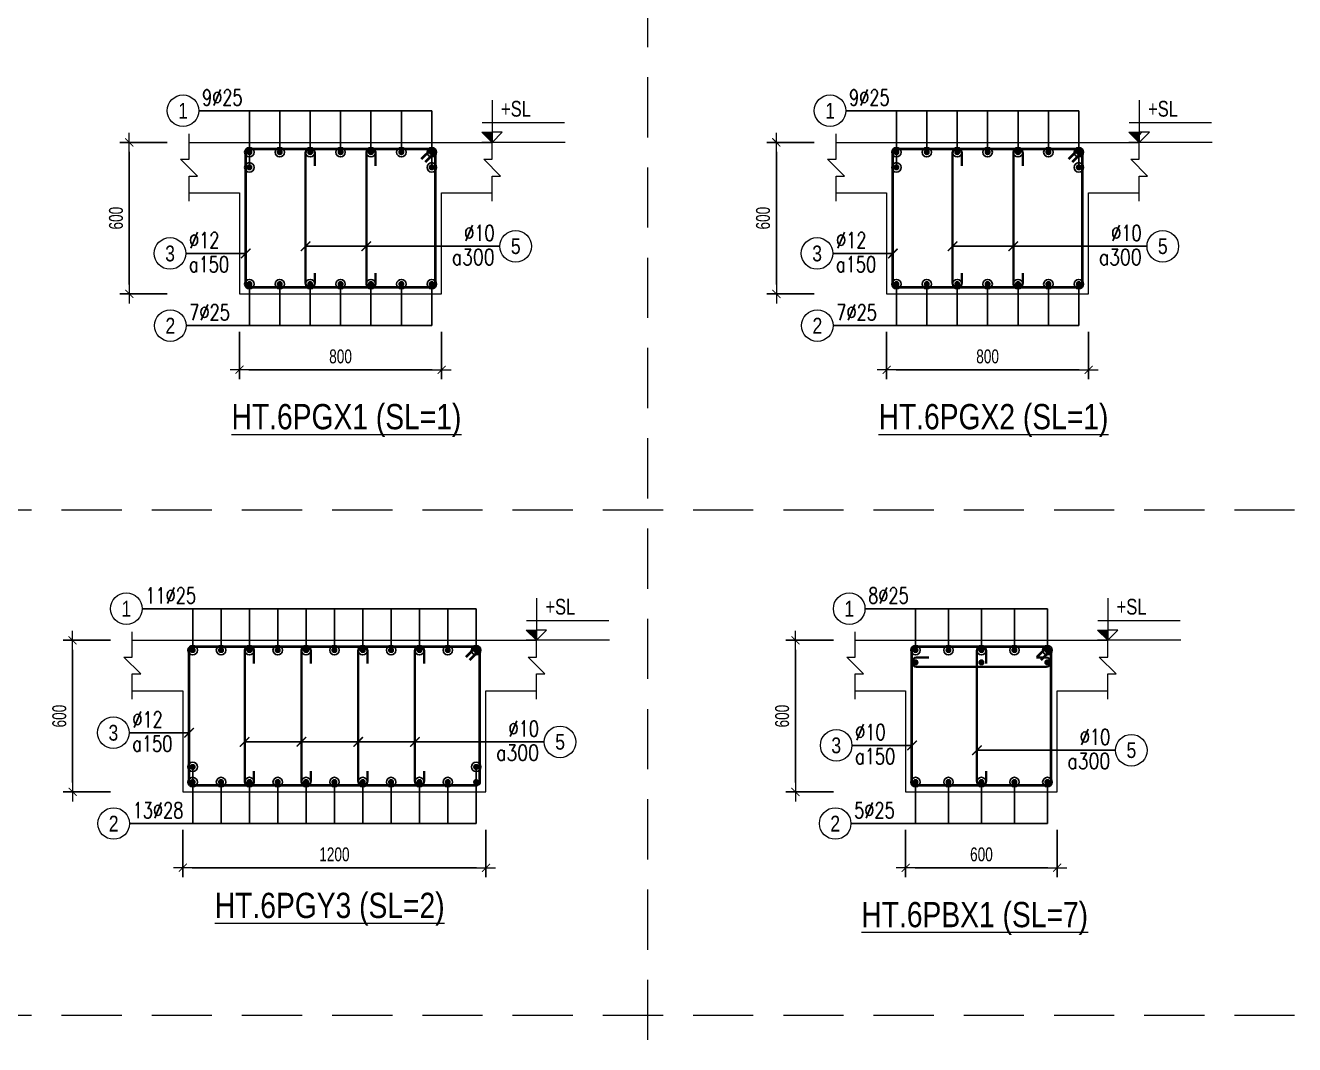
# Model space of a CAD drawing. Header units: millimetres. Extents: x 225489 to 327520, y -235866 to -221866.
# Drawn here: x 322495 to 327520, y -229980 to -225947 of the extents above; entities that cross this region are included whole.
import ezdxf
from ezdxf.enums import TextEntityAlignment as Align

# ---------------------------------------------------------------- set-up
doc = ezdxf.new("R2010")
doc.units = ezdxf.units.MM
doc.header["$PDMODE"] = 3
doc.linetypes.add('HIDDEN2', pattern=[4.762499999999999, 3.175, -1.5875])
doc.layers.get('0').update_dxf_attribs({"lineweight": 20})
doc.layers.get('Defpoints').update_dxf_attribs({"color": 151, "lineweight": 9})
for name, color, linetype, lineweight in [('NDC_S_ANNO', 7, 'Continuous', 20), ('NDC_S_CONTINUOUS', 3, 'Continuous', 20), ('NDC_S_DIM', 1, 'Continuous', 15), ('NDC_S_HIDDEN', 8, 'HIDDEN2', 13), ('NDC_S_REBAR', 4, 'Continuous', 35), ('NDC_S_STIRRUP', 4, 'Continuous', 40), ('NDC_S_TEXT SYMBOL', 7, 'Continuous', 20), ('NDC_S_THIN LINE', 8, 'Continuous', 9), ('NDC_S_VN TEXT', 7, 'Continuous', 20)]:
    doc.layers.add(name, color=color, linetype=linetype, lineweight=lineweight)
doc.styles.add('ARIAL', font='arial.ttf', dxfattribs={"width": 0.8})
doc.styles.add('NDC_ANNO', font='', dxfattribs={"width": 0.8})
doc.styles.add('NDC_DIM', font='', dxfattribs={"width": 0.75})
doc.styles.add('NDC_EN TXT', font='romans.shx', dxfattribs={"width": 0.8})
doc.styles.get('NDC_ANNO').set_extended_font_data('Dotum')
doc.styles.get('NDC_DIM').set_extended_font_data('Dotum')
doc.dimstyles.new('NDC_dim_25', dxfattribs={"dimscale": 25, "dimtxt": 2.2, "dimasz": 1.5, "dimexe": 1.5, "dimexo": 2.5, "dimgap": 1, "dimtad": 1, "dimdec": 0, "dimzin": 0, "dimdsep": 46, "dimtxsty": 'NDC_DIM', "dimblk": 'DIMMARK', "dimcen": 0.09, "dimdle": 1.2, "dimclrd": 1, "dimclre": 1, "dimclrt": 3, "dimadec": 0, "dimazin": 0, "dimtfac": 1, "dimtdec": 0, "dimtix": 1, "dimtofl": 0, "dimtmove": 0, "dimatfit": 3, "dimfxl": 6, "dimfxlon": 1, "dimtolj": 1, "dimtzin": 0, "dimarcsym": 0})

# ---------------------------------------------------------------- blocks, each defined once
blk = doc.blocks.new('kata_block_CT')
at = {"layer": 'NDC_S_ANNO'}
blk.add_hatch(color=3, dxfattribs=at).paths.add_polyline_path([(0, 1.596954857557648), (-1.612010908633238, 1.596954857557648), (0, 0)])
at = {"layer": 'NDC_S_ANNO', "ltscale": 50}
h = blk.add_hatch(dxfattribs=at)
h.set_pattern_fill('ANSI31', color=256, scale=1.406250541793835, style=0)
h.set_pattern_definition([(45.00000000000001, (0, 5.456968210637569e-12), (-3.157122508925224, 3.157122508925225), [])])
h.paths.add_polyline_path([(0, 1.596954857557648), (0, 0), (1.612010908924276, 1.596954857557648)])
for p, q in [((-1.592704896858777, 3.140833880479477), (11.46947077315417, 3.140833880479477)), ((11.56125648126181, 5.456968210637569e-12), (-1.63869572513795, 5.456968210637569e-12))]:
    blk.add_line(p, q, dxfattribs=at)
for points in [[(0, 6.69495074864426), (0, 0)], [(0, 0), (-1.612010908924276, 1.596954857557648), (0, 1.596954857557648)], [(0, 0), (1.612010908924276, 1.596954857557648), (0, 1.596954857557648)]]:
    blk.add_lwpolyline(points, dxfattribs=at)
at = {"layer": 'NDC_S_ANNO', "color": 8, "ltscale": 50}
blk.add_lwpolyline([(0, 0), (-1.612010908633238, 1.596954857557648), (0, 1.596954857557648)], dxfattribs=at)
at = {"layer": 'NDC_S_TEXT SYMBOL', "color": 3, "style": 'NDC_ANNO', "width": 0.8}
blk.add_attdef('CT', (1.409564409346785, 4.068271311703938), '', height=2.5, dxfattribs=at)
blk = doc.blocks.new('DIMMARK')
at = {"layer": 'NDC_S_DIM', "color": 1}
blk.add_line((-1.5, 0), (1, 0), dxfattribs=at)
at = {"layer": 'NDC_S_DIM', "color": 2, "const_width": 0.1}
blk.add_lwpolyline([(-0.4242640687119285, -0.4242640687119285), (0.4242640687119285, 0.4242640687119285)], dxfattribs=at)
blk = doc.blocks.new('*D382')
at = {"layer": 'Defpoints', "color": 0, "transparency": 16777216}
for p in [(323343.0589794972, -227009.8635939173), (324143.0589794972, -227009.8635939173), (324143.0589794972, -227309.8635939173)]:
    blk.add_point(p, dxfattribs=at)
at = {"layer": 'NDC_S_DIM', "color": 1, "lineweight": -2, "transparency": 16777216}
for p, q in [((323343.0589794972, -227159.8635939173), (323343.0589794972, -227347.3635939173)), ((324143.0589794972, -227159.8635939173), (324143.0589794972, -227347.3635939173)), ((323380.5589794972, -227309.8635939173), (324105.5589794972, -227309.8635939173))]:
    blk.add_line(p, q, dxfattribs=at)
at = {"layer": 'NDC_S_DIM', "color": 1, "lineweight": -2, "transparency": 16777216, "xscale": 37.5, "yscale": 37.5, "zscale": 37.5, "rotation": 180}
blk.add_blockref('DIMMARK', (323343.0589794972, -227309.8635939173), dxfattribs=at)
at = {"layer": 'NDC_S_DIM', "color": 1, "lineweight": -2, "transparency": 16777216, "xscale": 37.5, "yscale": 37.5, "zscale": 37.5}
blk.add_blockref('DIMMARK', (324143.0589794972, -227309.8635939173), dxfattribs=at)
at = {"layer": 'NDC_S_DIM', "color": 3, "transparency": 16777216, "insert": (323743.0589794972, -227257.3262804845), "char_height": 55.00000000000001, "attachment_point": 5, "style": 'NDC_DIM'}
blk.add_mtext('\\A1;800', dxfattribs=at)
blk = doc.blocks.new('*D383')
at = {"layer": 'Defpoints', "color": 0, "transparency": 16777216}
for p in [(323412.7321040417, -226409.8635939175), (322906.7321040418, -227009.8635939175), (323412.7321040417, -227009.8635939175)]:
    blk.add_point(p, dxfattribs=at)
at = {"layer": 'NDC_S_DIM', "color": 1, "lineweight": -2, "transparency": 16777216}
for p, q in [((323056.7321040418, -226409.8635939175), (322869.2321040418, -226409.8635939175)), ((322906.7321040418, -226447.3635939175), (322906.7321040418, -226972.3635939175)), ((323056.7321040418, -227009.8635939175), (322869.2321040418, -227009.8635939175))]:
    blk.add_line(p, q, dxfattribs=at)
at = {"layer": 'NDC_S_DIM', "color": 1, "lineweight": -2, "transparency": 16777216, "xscale": 37.5, "yscale": 37.5, "zscale": 37.5}
for p, rotation in [((322906.7321040418, -226409.8635939175), 90), ((322906.7321040418, -227009.8635939175), 270)]:
    blk.add_blockref('DIMMARK', p, dxfattribs=dict(at, rotation=rotation))
at = {"layer": 'NDC_S_DIM', "color": 3, "transparency": 16777216, "insert": (322854.1947906088, -226709.8635939175), "char_height": 55.00000000000001, "attachment_point": 5, "rotation": 90, "style": 'NDC_DIM'}
blk.add_mtext('\\A1;600', dxfattribs=at)
blk = doc.blocks.new('kata_block_THEP')
at = {"layer": 'NDC_S_REBAR', "color": 0}
for p, q in [((-0.5, 0), (0.5, 0)), ((-0.3535533905960619, 0.353553390592424), (0.3535533905960619, -0.353553390592424)), ((0.3535533905960619, 0.353553390592424), (-0.3535533905960619, -0.353553390592424)), ((0, 0.5), (0, -0.5))]:
    blk.add_line(p, q, dxfattribs=at)
at = {"layer": 'NDC_S_REBAR', "color": 0, "const_width": 0.08333333333333334}
blk.add_lwpolyline([(-0.5, -1.818989403545856e-12, 1), (0.5000000000145519, -1.818989403545856e-12, 1), (-0.5, -1.818989403545856e-12, 1)], format="xyb", dxfattribs=at)
blk = doc.blocks.new('*U11')
blk.add_circle((-2.5, 0), 2.5)
at = {"layer": 'NDC_S_VN TEXT', "color": 3, "style": 'NDC_EN TXT', "width": 0.75}
blk.add_attdef('DK1', (0.5, 0.8455043070534884), '', height=2.5, dxfattribs=at)
at = {"layer": 'NDC_S_VN TEXT', "color": 7, "style": 'ARIAL', "width": 0.8}
blk.add_attdef('SH2', text='', height=2.5, dxfattribs=at).set_placement((-2.5, 0), align=Align.MIDDLE)
blk = doc.blocks.new('*U12')
blk.add_circle((-2.5, 0), 2.5)
at = {"layer": 'NDC_S_VN TEXT', "color": 3, "style": 'NDC_EN TXT', "width": 0.75}
for tag, p in [('DK1', (0.5, 0.8455043070534884)), ('KC1', (0.5, -2.972544307831413))]:
    blk.add_attdef(tag, p, '', height=2.5, dxfattribs=at)
at = {"layer": 'NDC_S_VN TEXT', "color": 7, "style": 'ARIAL', "width": 0.8}
blk.add_attdef('SH2', text='', height=2.5, dxfattribs=at).set_placement((-2.5, 0), align=Align.MIDDLE)
blk = doc.blocks.new('*U15')
blk.add_circle((2.5, 0), 2.5)
at = {"layer": 'NDC_S_VN TEXT', "color": 3, "style": 'NDC_EN TXT'}
for tag, width, p in [('DK2', 0.75, (-0.85, 0.8455043070534884)), ('KC2', 0.8, (-0.85, -2.972544307831413))]:
    blk.add_attdef(tag, text='', height=2.5, dxfattribs=dict(at, width=width)).set_placement(p, align=Align.RIGHT)
at = {"layer": 'NDC_S_VN TEXT', "color": 7, "style": 'ARIAL', "width": 0.8}
blk.add_attdef('SH3', text='', height=2.5, dxfattribs=at).set_placement((2.5, 0), align=Align.MIDDLE)
blk = doc.blocks.new('kata_block_TD')
at = {"color": 6, "linetype": 'ByBlock', "lineweight": -2, "style": 'ARIAL', "width": 0.8}
blk.add_attdef('SECTDET2', text='', height=5, dxfattribs=at).set_placement((0, 7.970649532882817), align=Align.CENTER)
at = {"color": 0, "linetype": 'ByBlock', "lineweight": -2, "style": 'ARIAL', "width": 0.8}
blk.add_attdef('SECTDET1', text='', height=5, dxfattribs=at).set_placement((0, 1.470649532882817), align=Align.CENTER)
at = {"color": 3, "lineweight": 25, "style": 'ARIAL', "width": 0.8}
blk.add_attdef('SSCALE', text='', height=2.5, dxfattribs=at).set_placement((0, -3.998868953555331), align=Align.CENTER)
blk = doc.blocks.new('*D384')
at = {"layer": 'Defpoints', "color": 0, "transparency": 16777216}
for p in [(325904.5699168657, -227009.8635939173), (326704.5699168657, -227009.8635939173), (326704.5699168657, -227309.8635939173)]:
    blk.add_point(p, dxfattribs=at)
at = {"layer": 'NDC_S_DIM', "color": 1, "lineweight": -2, "transparency": 16777216}
for p, q in [((325904.5699168657, -227159.8635939173), (325904.5699168657, -227347.3635939173)), ((326704.5699168657, -227159.8635939173), (326704.5699168657, -227347.3635939173)), ((325942.0699168657, -227309.8635939173), (326667.0699168657, -227309.8635939173))]:
    blk.add_line(p, q, dxfattribs=at)
at = {"layer": 'NDC_S_DIM', "color": 1, "lineweight": -2, "transparency": 16777216, "xscale": 37.5, "yscale": 37.5, "zscale": 37.5, "rotation": 180}
blk.add_blockref('DIMMARK', (325904.5699168657, -227309.8635939173), dxfattribs=at)
at = {"layer": 'NDC_S_DIM', "color": 1, "lineweight": -2, "transparency": 16777216, "xscale": 37.5, "yscale": 37.5, "zscale": 37.5}
blk.add_blockref('DIMMARK', (326704.5699168657, -227309.8635939173), dxfattribs=at)
at = {"layer": 'NDC_S_DIM', "color": 3, "transparency": 16777216, "insert": (326304.5699168657, -227257.3262804845), "char_height": 55.00000000000001, "attachment_point": 5, "style": 'NDC_DIM'}
blk.add_mtext('\\A1;800', dxfattribs=at)
blk = doc.blocks.new('*D385')
at = {"layer": 'Defpoints', "color": 0, "transparency": 16777216}
for p in [(325974.2430414101, -226409.8635939174), (325468.2430414102, -227009.8635939174), (325974.2430414101, -227009.8635939174)]:
    blk.add_point(p, dxfattribs=at)
at = {"layer": 'NDC_S_DIM', "color": 1, "lineweight": -2, "transparency": 16777216}
for p, q in [((325618.2430414102, -226409.8635939174), (325430.7430414102, -226409.8635939174)), ((325468.2430414102, -226447.3635939174), (325468.2430414102, -226972.3635939174)), ((325618.2430414102, -227009.8635939174), (325430.7430414102, -227009.8635939174))]:
    blk.add_line(p, q, dxfattribs=at)
at = {"layer": 'NDC_S_DIM', "color": 1, "lineweight": -2, "transparency": 16777216, "xscale": 37.5, "yscale": 37.5, "zscale": 37.5}
for p, rotation in [((325468.2430414102, -226409.8635939174), 90), ((325468.2430414102, -227009.8635939174), 270)]:
    blk.add_blockref('DIMMARK', p, dxfattribs=dict(at, rotation=rotation))
at = {"layer": 'NDC_S_DIM', "color": 3, "transparency": 16777216, "insert": (325415.7057279773, -226709.8635939175), "char_height": 55.00000000000001, "attachment_point": 5, "rotation": 90, "style": 'NDC_DIM'}
blk.add_mtext('\\A1;600', dxfattribs=at)
blk = doc.blocks.new('*D390')
at = {"layer": 'Defpoints', "color": 0, "transparency": 16777216}
for p in [(325980.181721013, -228980.4652427724), (326580.181721013, -228980.4652427724), (326580.181721013, -229280.4652427724)]:
    blk.add_point(p, dxfattribs=at)
at = {"layer": 'NDC_S_DIM', "color": 1, "lineweight": -2, "transparency": 16777216}
for p, q in [((325980.181721013, -229130.4652427724), (325980.181721013, -229317.9652427724)), ((326580.181721013, -229130.4652427724), (326580.181721013, -229317.9652427724)), ((326017.681721013, -229280.4652427724), (326542.681721013, -229280.4652427724))]:
    blk.add_line(p, q, dxfattribs=at)
at = {"layer": 'NDC_S_DIM', "color": 1, "lineweight": -2, "transparency": 16777216, "xscale": 37.5, "yscale": 37.5, "zscale": 37.5, "rotation": 180}
blk.add_blockref('DIMMARK', (325980.181721013, -229280.4652427724), dxfattribs=at)
at = {"layer": 'NDC_S_DIM', "color": 1, "lineweight": -2, "transparency": 16777216, "xscale": 37.5, "yscale": 37.5, "zscale": 37.5}
blk.add_blockref('DIMMARK', (326580.181721013, -229280.4652427724), dxfattribs=at)
at = {"layer": 'NDC_S_DIM', "color": 3, "transparency": 16777216, "insert": (326280.181721013, -229227.9279293395), "char_height": 55.00000000000001, "attachment_point": 5, "style": 'NDC_DIM'}
blk.add_mtext('\\A1;600', dxfattribs=at)
blk = doc.blocks.new('*D391')
at = {"layer": 'Defpoints', "color": 0, "transparency": 16777216}
for p in [(326049.8548455574, -228380.4652427725), (325543.8548455575, -228980.4652427725), (326049.8548455574, -228980.4652427725)]:
    blk.add_point(p, dxfattribs=at)
at = {"layer": 'NDC_S_DIM', "color": 1, "lineweight": -2, "transparency": 16777216}
for p, q in [((325693.8548455575, -228380.4652427725), (325506.3548455575, -228380.4652427725)), ((325543.8548455575, -228417.9652427725), (325543.8548455575, -228942.9652427725)), ((325693.8548455575, -228980.4652427725), (325506.3548455575, -228980.4652427725))]:
    blk.add_line(p, q, dxfattribs=at)
at = {"layer": 'NDC_S_DIM', "color": 1, "lineweight": -2, "transparency": 16777216, "xscale": 37.5, "yscale": 37.5, "zscale": 37.5}
for p, rotation in [((325543.8548455575, -228380.4652427725), 90), ((325543.8548455575, -228980.4652427725), 270)]:
    blk.add_blockref('DIMMARK', p, dxfattribs=dict(at, rotation=rotation))
at = {"layer": 'NDC_S_DIM', "color": 3, "transparency": 16777216, "insert": (325491.3175321246, -228680.4652427725), "char_height": 55.00000000000001, "attachment_point": 5, "rotation": 90, "style": 'NDC_DIM'}
blk.add_mtext('\\A1;600', dxfattribs=at)
blk = doc.blocks.new('*D433')
at = {"layer": 'Defpoints', "color": 0, "transparency": 16777216}
for p in [(323118.6707836445, -228980.4652427724), (324318.6707836445, -228980.4652427724), (324318.6707836445, -229280.4652427724)]:
    blk.add_point(p, dxfattribs=at)
at = {"layer": 'NDC_S_DIM', "color": 1, "lineweight": -2, "transparency": 16777216}
for p, q in [((323118.6707836445, -229130.4652427724), (323118.6707836445, -229317.9652427724)), ((324318.6707836445, -229130.4652427724), (324318.6707836445, -229317.9652427724)), ((323156.1707836445, -229280.4652427724), (324281.1707836445, -229280.4652427724))]:
    blk.add_line(p, q, dxfattribs=at)
at = {"layer": 'NDC_S_DIM', "color": 1, "lineweight": -2, "transparency": 16777216, "xscale": 37.5, "yscale": 37.5, "zscale": 37.5, "rotation": 180}
blk.add_blockref('DIMMARK', (323118.6707836445, -229280.4652427724), dxfattribs=at)
at = {"layer": 'NDC_S_DIM', "color": 1, "lineweight": -2, "transparency": 16777216, "xscale": 37.5, "yscale": 37.5, "zscale": 37.5}
blk.add_blockref('DIMMARK', (324318.6707836445, -229280.4652427724), dxfattribs=at)
at = {"layer": 'NDC_S_DIM', "color": 3, "transparency": 16777216, "insert": (323718.6707836445, -229227.9279293395), "char_height": 55.00000000000001, "attachment_point": 5, "style": 'NDC_DIM'}
blk.add_mtext('\\A1;1200', dxfattribs=at)
blk = doc.blocks.new('*D432')
at = {"layer": 'Defpoints', "color": 0, "transparency": 16777216}
for p in [(323188.343908189, -228380.4652427725), (322682.3439081896, -228980.4652427725), (323188.343908189, -228980.4652427725)]:
    blk.add_point(p, dxfattribs=at)
at = {"layer": 'NDC_S_DIM', "color": 1, "lineweight": -2, "transparency": 16777216}
for p, q in [((322832.3439081896, -228380.4652427725), (322644.8439081896, -228380.4652427725)), ((322682.3439081896, -228417.9652427725), (322682.3439081896, -228942.9652427725)), ((322832.3439081896, -228980.4652427725), (322644.8439081896, -228980.4652427725))]:
    blk.add_line(p, q, dxfattribs=at)
at = {"layer": 'NDC_S_DIM', "color": 1, "lineweight": -2, "transparency": 16777216, "xscale": 37.5, "yscale": 37.5, "zscale": 37.5}
for p, rotation in [((322682.3439081896, -228380.4652427725), 90), ((322682.3439081896, -228980.4652427725), 270)]:
    blk.add_blockref('DIMMARK', p, dxfattribs=dict(at, rotation=rotation))
at = {"layer": 'NDC_S_DIM', "color": 3, "transparency": 16777216, "insert": (322629.8065947566, -228680.4652427725), "char_height": 55.00000000000001, "attachment_point": 5, "rotation": 90, "style": 'NDC_DIM'}
blk.add_mtext('\\A1;600', dxfattribs=at)

msp = doc.modelspace()

# ---------------------------------------------------------------- linework, layer by layer
at = {"layer": 'NDC_S_CONTINUOUS'}
for points in [[(323143.0589794972, -226409.8635939173), (323343.0589794972, -226409.8635939173), (323343.0589794972, -226409.8635939173), (324143.0589794972, -226409.8635939173), (324143.0589794972, -226409.8635939173), (324343.0589794972, -226409.8635939173)], [(325704.5699168657, -226409.8635939173), (325904.5699168657, -226409.8635939173), (325904.5699168657, -226409.8635939173), (326704.5699168657, -226409.8635939173), (326704.5699168657, -226409.8635939173), (326904.5699168657, -226409.8635939173)], [(323143.0589794972, -226609.8635939173), (323343.0589794972, -226609.8635939173), (323343.0589794972, -227009.8635939173), (324143.0589794972, -227009.8635939173), (324143.0589794972, -226609.8635939173), (324343.0589794972, -226609.8635939173)], [(325704.5699168657, -226609.8635939173), (325904.5699168657, -226609.8635939173), (325904.5699168657, -227009.8635939173), (326704.5699168657, -227009.8635939173), (326704.5699168657, -226609.8635939173), (326904.5699168657, -226609.8635939173)], [(322918.6707836445, -228380.4652427724), (323118.6707836445, -228380.4652427724), (323118.6707836445, -228380.4652427724), (324318.6707836445, -228380.4652427724), (324318.6707836445, -228380.4652427724), (324518.6707836445, -228380.4652427724)], [(325780.181721013, -228380.4652427724), (325980.181721013, -228380.4652427724), (325980.181721013, -228380.4652427724), (326580.181721013, -228380.4652427724), (326580.181721013, -228380.4652427724), (326780.181721013, -228380.4652427724)], [(322918.6707836445, -228580.4652427724), (323118.6707836445, -228580.4652427724), (323118.6707836445, -228980.4652427724), (324318.6707836445, -228980.4652427724), (324318.6707836445, -228580.4652427724), (324518.6707836445, -228580.4652427724)], [(325780.181721013, -228580.4652427724), (325980.181721013, -228580.4652427724), (325980.181721013, -228980.4652427724), (326580.181721013, -228980.4652427724), (326580.181721013, -228580.4652427724), (326780.181721013, -228580.4652427724)]]:
    msp.add_lwpolyline(points, dxfattribs=at)
at = {"layer": 'NDC_S_HIDDEN', "ltscale": 75}
for p, q in [((324958.4510749191, -221865.8761660778), (324958.451074919, -235865.8761660625)), ((327519.9620122876, -227865.8761660716), (309589.3854507077, -227865.8761660715)), ((327519.9620122876, -229865.8761660693), (309589.3854507076, -229865.8761660693))]:
    msp.add_line(p, q, dxfattribs=at)
at = {"layer": 'NDC_S_REBAR'}
for points in [[(323641.2906496864, -226502.2082838507), (323641.2906496864, -226453.2951140408, 0.9999999999999999), (323604.4266496865, -226453.2951140408), (323604.4266496865, -226966.4315939173, 0.9999999999999999), (323641.2906496864, -226966.4315939173), (323641.2906496864, -226927.1747029085, -0.414213562)], [(323881.9573163529, -226502.2082838507), (323881.9573163529, -226453.2951140408, 0.9999999999999999), (323845.0933163529, -226453.2951140408), (323845.0933163529, -226966.4315939173, 0.9999999999999999), (323881.9573163529, -226966.4315939173), (323881.9573163529, -226927.1747029085, -0.414213562)], [(326202.8015870549, -226502.2082838506), (326202.8015870549, -226453.2951140408, 0.9999999999999999), (326165.9375870549, -226453.2951140408), (326165.9375870549, -226966.4315939173, 0.9999999999999999), (326202.8015870549, -226966.4315939173), (326202.8015870549, -226927.1747029084, -0.414213562)], [(326443.4682537214, -226502.2082838506), (326443.4682537214, -226453.2951140408, 0.9999999999999999), (326406.6042537213, -226453.2951140408), (326406.6042537213, -226966.4315939173, 0.9999999999999999), (326443.4682537214, -226966.4315939173), (326443.4682537214, -226927.1747029084, -0.414213562)], [(323400.3697801179, -228472.8099327057), (323400.3697801179, -228423.8967628958, 0.9999999999999999), (323363.5057801179, -228423.8967628958), (323363.5057801179, -228937.0332427723, 0.9999999999999999), (323400.3697801179, -228937.0332427723), (323400.3697801179, -228897.7763517635, -0.414213562)], [(323625.0357871712, -228472.8099327057), (323625.0357871712, -228423.8967628958, 0.9999999999999999), (323588.1717871712, -228423.8967628958), (323588.1717871712, -228937.0332427723, 0.9999999999999999), (323625.0357871712, -228937.0332427723), (323625.0357871712, -228897.7763517635, -0.414213562)], [(323849.4357871712, -228472.8099327057), (323849.4357871712, -228423.8967628959, 0.9999999999999999), (323812.5717871712, -228423.8967628959), (323812.5717871712, -228937.0332427723, 0.9999999999999999), (323849.4357871712, -228937.0332427723), (323849.4357871712, -228897.7763517635, -0.414213562)], [(324073.835787171, -228472.8099327057), (324073.835787171, -228423.8967628959, 0.9999999999999999), (324036.9717871711, -228423.8967628959), (324036.9717871711, -228937.0332427723, 0.9999999999999999), (324073.835787171, -228937.0332427723), (324073.835787171, -228897.7763517635, -0.414213562)], [(326298.7467245437, -228472.8099327057), (326298.7467245437, -228423.8967628958, 0.9999999999999999), (326261.8827245436, -228423.8967628958), (326261.8827245436, -228937.0332427723, 0.9999999999999999), (326298.7467245437, -228937.0332427723), (326298.7467245437, -228897.7763517635, -0.414213562)], [(326072.5268908229, -228448.7561934244), (326023.613721013, -228448.7561934244, 0.9999999999999999), (326023.613721013, -228485.6201934244), (326536.749721013, -228485.6201934244, 0.9999999999999999), (326536.749721013, -228448.7561934244), (326497.4928300041, -228448.7561934244, -0.414213562)]]:
    msp.add_lwpolyline(points, format="xyb", dxfattribs=at)
at = {"layer": 'NDC_S_STIRRUP'}
for points in [[(324064.0589794972, -226474.8635939173), (324104.0589794972, -226434.8635939173, -0.414213562), (324118.0589794972, -226448.8635939173), (324118.0589794972, -226970.8635939173, -0.414213562), (324104.0589794972, -226984.8635939173), (323382.0589794972, -226984.8635939173, -0.414213562), (323368.0589794972, -226970.8635939173), (323368.0589794972, -226448.8635939173, -0.414213562), (323382.0589794972, -226434.8635939173), (324104.0589794972, -226434.8635939173, -0.414213562), (324118.0589794972, -226448.8635939173), (324078.0589794972, -226488.8635939173)], [(326625.5699168657, -226474.8635939173), (326665.5699168657, -226434.8635939173, -0.414213562), (326679.5699168657, -226448.8635939173), (326679.5699168657, -226970.8635939173, -0.414213562), (326665.5699168657, -226984.8635939173), (325943.5699168657, -226984.8635939173, -0.414213562), (325929.5699168657, -226970.8635939173), (325929.5699168657, -226448.8635939173, -0.414213562), (325943.5699168657, -226434.8635939173), (326665.5699168657, -226434.8635939173, -0.414213562), (326679.5699168657, -226448.8635939173), (326639.5699168657, -226488.8635939173)], [(324239.6707836445, -228445.4652427724), (324279.6707836445, -228405.4652427724, -0.414213562), (324293.6707836445, -228419.4652427724), (324293.6707836445, -228941.4652427724, -0.414213562), (324279.6707836445, -228955.4652427724), (323157.6707836445, -228955.4652427724, -0.414213562), (323143.6707836445, -228941.4652427724), (323143.6707836445, -228419.4652427724, -0.414213562), (323157.6707836445, -228405.4652427724), (324279.6707836445, -228405.4652427724, -0.414213562), (324293.6707836445, -228419.4652427724), (324253.6707836445, -228459.4652427724)], [(326501.181721013, -228445.4652427724), (326541.181721013, -228405.4652427724, -0.414213562), (326555.181721013, -228419.4652427724), (326555.181721013, -228941.4652427724, -0.414213562), (326541.181721013, -228955.4652427724), (326019.181721013, -228955.4652427724, -0.414213562), (326005.181721013, -228941.4652427724), (326005.181721013, -228419.4652427724, -0.414213562), (326019.181721013, -228405.4652427724), (326541.181721013, -228405.4652427724, -0.414213562), (326555.181721013, -228419.4652427724), (326515.181721013, -228459.4652427724)]]:
    msp.add_lwpolyline(points, format="xyb", dxfattribs=at)
at = {"layer": 'NDC_S_THIN LINE'}
for points in [[(323143.0589794972, -226643.1969272507), (323143.0589794972, -226543.1969272507), (323176.3923128306, -226543.1969272507), (323109.725646164, -226476.530260584), (323143.0589794972, -226476.530260584), (323143.0589794972, -226376.530260584)], [(324343.0589794972, -226643.1969272507), (324343.0589794972, -226543.1969272507), (324376.3923128306, -226543.1969272507), (324309.725646164, -226476.530260584), (324343.0589794972, -226476.530260584), (324343.0589794972, -226376.530260584)], [(325704.5699168657, -226643.1969272507), (325704.5699168657, -226543.1969272507), (325737.903250199, -226543.1969272507), (325671.2365835324, -226476.530260584), (325704.5699168657, -226476.530260584), (325704.5699168657, -226376.530260584)], [(326904.5699168657, -226643.1969272507), (326904.5699168657, -226543.1969272507), (326937.903250199, -226543.1969272507), (326871.2365835324, -226476.530260584), (326904.5699168657, -226476.530260584), (326904.5699168657, -226376.530260584)], [(322918.6707836445, -228613.7985761057), (322918.6707836445, -228513.7985761057), (322952.0041169779, -228513.7985761057), (322885.3374503113, -228447.131909439), (322918.6707836445, -228447.131909439), (322918.6707836445, -228347.131909439)], [(324518.6707836445, -228613.7985761057), (324518.6707836445, -228513.7985761057), (324552.0041169779, -228513.7985761057), (324485.3374503113, -228447.131909439), (324518.6707836445, -228447.131909439), (324518.6707836445, -228347.131909439)], [(325780.181721013, -228613.7985761057), (325780.181721013, -228513.7985761057), (325813.5150543464, -228513.7985761057), (325746.8483876797, -228447.131909439), (325780.181721013, -228447.131909439), (325780.181721013, -228347.131909439)], [(326780.181721013, -228613.7985761057), (326780.181721013, -228513.7985761057), (326813.5150543464, -228513.7985761057), (326746.8483876797, -228447.131909439), (326780.181721013, -228447.131909439), (326780.181721013, -228347.131909439)]]:
    msp.add_lwpolyline(points, dxfattribs=at)

# ---------------------------------------------------------------- block references
at = {"layer": 'NDC_S_REBAR', "xscale": 22, "yscale": 22, "zscale": 22}
for p in [(323382.0589794972, -226448.8635939173), (323502.3923128305, -226448.8635939173), (323622.7256461639, -226448.8635939173), (323743.0589794971, -226448.8635939173), (323863.3923128305, -226448.8635939173), (323983.7256461637, -226448.8635939173), (324104.0589794972, -226448.8635939173), (325943.5699168657, -226448.8635939173), (326063.9032501989, -226448.8635939173), (326184.2365835323, -226448.8635939173), (326304.5699168656, -226448.8635939173), (326424.9032501989, -226448.8635939173), (326545.2365835322, -226448.8635939173), (326665.5699168657, -226448.8635939173), (323382.0589794972, -226508.8635939173), (324104.0589794972, -226508.8635939173), (325943.5699168657, -226508.8635939173), (326665.5699168657, -226508.8635939173), (323382.0589794972, -226970.8635939173), (323502.3923128305, -226970.8635939173), (323622.7256461639, -226970.8635939173), (323743.0589794971, -226970.8635939173), (323863.3923128305, -226970.8635939173), (323983.7256461637, -226970.8635939173), (324104.0589794972, -226970.8635939173), (325943.5699168657, -226970.8635939173), (326063.9032501989, -226970.8635939173), (326184.2365835323, -226970.8635939173), (326304.5699168656, -226970.8635939173), (326424.9032501989, -226970.8635939173), (326545.2365835322, -226970.8635939173), (326665.5699168657, -226970.8635939173), (323157.6707836445, -228419.4652427724), (323269.8707836446, -228419.4652427724), (323382.0707836446, -228419.4652427724), (323494.2707836445, -228419.4652427724), (323606.4707836446, -228419.4652427724), (323718.6707836445, -228419.4652427724), (323830.8707836446, -228419.4652427724), (323943.0707836446, -228419.4652427724), (324055.2707836445, -228419.4652427724), (324167.4707836446, -228419.4652427724), (324279.6707836445, -228419.4652427724), (326019.181721013, -228419.4652427724), (326149.681721013, -228419.4652427724), (326280.181721013, -228419.4652427724), (326410.681721013, -228419.4652427724), (326541.181721013, -228419.4652427724), (326019.181721013, -228467.8759912899), (326280.181721013, -228467.8759912899), (326541.181721013, -228467.8759912899), (323157.6707836445, -228881.4652427724), (324279.6707836445, -228881.4652427724), (323157.6707836445, -228941.4652427724), (323269.8707836446, -228941.4652427724), (323382.0707836446, -228941.4652427724), (323494.2707836445, -228941.4652427724), (323606.4707836446, -228941.4652427724), (323718.6707836445, -228941.4652427724), (323830.8707836446, -228941.4652427724), (323943.0707836446, -228941.4652427724), (324055.2707836445, -228941.4652427724), (324167.4707836446, -228941.4652427724), (324279.6707836445, -228941.4652427724), (326019.181721013, -228941.4652427724), (326149.681721013, -228941.4652427724), (326280.181721013, -228941.4652427724), (326410.681721013, -228941.4652427724), (326541.181721013, -228941.4652427724)]:
    msp.add_blockref('kata_block_THEP', p, dxfattribs=at)
at = {"layer": 'NDC_S_THIN LINE', "xscale": 25, "yscale": 25, "zscale": 25}
for name, p, values in [('*U11', (323182.0589794972, -226284.8635939173), {'SH2': '1', 'DK1': '9%%c25'}), ('*U11', (325743.5699168657, -226284.8635939173), {'SH2': '1', 'DK1': '9%%c25'}), ('*U15', (324374.1151783615, -226821.0211660224), {'SH3': '5', 'DK2': '%%c10', 'KC2': 'a300'}), ('*U15', (326935.6261157299, -226821.0211660223), {'SH3': '5', 'DK2': '%%c10', 'KC2': 'a300'}), ('*U12', (323130.5589794972, -226849.5552955289), {'SH2': '3', 'DK1': '%%c12', 'KC1': 'a150'}), ('*U12', (325692.0699168657, -226849.5552955289), {'SH2': '3', 'DK1': '%%c12', 'KC1': 'a150'}), ('*U11', (323131.7500111204, -227134.8635939173), {'SH2': '2', 'DK1': '7%%c25'}), ('*U11', (325693.2609484888, -227134.8635939173), {'SH2': '2', 'DK1': '7%%c25'}), ('*U11', (322957.6707836445, -228255.4652427724), {'SH2': '1', 'DK1': '11%%c25'}), ('*U11', (325819.181721013, -228255.4652427724), {'SH2': '1', 'DK1': '8%%c25'}), ('*U12', (322906.1707836445, -228746.2859133819), {'SH2': '3', 'DK1': '%%c12', 'KC1': 'a150'}), ('*U15', (324549.7269825088, -228782.4413800588), {'SH3': '5', 'DK2': '%%c10', 'KC2': 'a300'}), ('*U12', (325767.681721013, -228796.2859133819), {'SH2': '3', 'DK1': '%%c10', 'KC1': 'a150'}), ('*U15', (326811.2379198772, -228815.3815056591), {'SH3': '5', 'DK2': '%%c10', 'KC2': 'a300'}), ('*U11', (322907.3618152677, -229105.4652427724), {'SH2': '2', 'DK1': '13%%c28'}), ('*U11', (325763.7232731645, -229105.4652427724), {'SH2': '2', 'DK1': '5%%c25'})]:
    msp.add_blockref(name, p, dxfattribs=at).add_auto_attribs(values)
at = {"layer": 'NDC_S_VN TEXT', "xscale": 25, "yscale": 25, "zscale": 25}
for p in [(324343.0589794972, -226409.8635939173), (326904.5699168657, -226409.8635939173), (324518.6707836445, -228380.4652427724), (326780.181721013, -228380.4652427724)]:
    msp.add_blockref('kata_block_CT', p, dxfattribs=at).add_auto_attribs({'CT': '+SL'})
at = {"layer": 'NDC_S_VN TEXT'}
ref = msp.add_blockref('kata_block_TD', (323766.3173538548, -227574.7692408543), dxfattribs=dict(at, xscale=20, yscale=20, zscale=20))
ref.add_attrib('SECTDET1', '%%UHT.6PGX1 (SL=1)', dxfattribs={"layer": '0', "color": 0, "linetype": 'ByBlock', "lineweight": -2, "height": 100, "style": 'ARIAL', "width": 0.8}).set_placement((323766.3173538548, -227545.3562501967), align=Align.CENTER)
ref = msp.add_blockref('kata_block_TD', (326327.8282912233, -227574.7692408543), dxfattribs=dict(at, xscale=20, yscale=20, zscale=20))
ref.add_attrib('SECTDET1', '%%UHT.6PGX2 (SL=1)', dxfattribs={"layer": '0', "color": 0, "linetype": 'ByBlock', "lineweight": -2, "height": 100, "style": 'ARIAL', "width": 0.8}).set_placement((326327.8282912233, -227545.3562501966), align=Align.CENTER)
ref = msp.add_blockref('kata_block_TD', (323700.1664207978, -229509.0453245066), dxfattribs=dict(at, xscale=20, yscale=20, zscale=20))
ref.add_attrib('SECTDET1', '%%UHT.6PGY3 (SL=2)', dxfattribs={"layer": '0', "color": 0, "linetype": 'ByBlock', "lineweight": -2, "height": 100, "style": 'ARIAL', "width": 0.8}).set_placement((323700.1664207978, -229479.6323338489), align=Align.CENTER)
ref = msp.add_blockref('kata_block_TD', (326253.4400953706, -229545.3708897094), dxfattribs=dict(at, xscale=20, yscale=20, zscale=20))
ref.add_attrib('SECTDET1', '%%UHT.6PBX1 (SL=7)', dxfattribs={"layer": '0', "color": 0, "linetype": 'ByBlock', "lineweight": -2, "height": 100, "style": 'ARIAL', "width": 0.8}).set_placement((326253.4400953706, -229515.9578990517), align=Align.CENTER)

# ---------------------------------------------------------------- dimensions: what is measured, and where the dimension line sits
at = {"layer": 'NDC_S_DIM'}
for base, p1, p2, picture, middle in [((322906.7321040418, -227009.8635939175), (323412.7321040416, -226409.8635939173), (323412.7321040416, -227009.8635939173), '*D383', (322854.1947906088, -226709.8635939175)), ((325468.2430414102, -227009.8635939174), (325974.24304141, -226409.8635939173), (325974.24304141, -227009.8635939173), '*D385', (325415.7057279773, -226709.8635939175)), ((322682.3439081896, -228980.4652427725), (323188.3439081889, -228380.4652427724), (323188.3439081889, -228980.4652427724), '*D432', (322629.8065947566, -228680.4652427725)), ((325543.8548455575, -228980.4652427725), (326049.8548455573, -228380.4652427724), (326049.8548455573, -228980.4652427724), '*D391', (325491.3175321246, -228680.4652427725))]:
    dim = msp.add_linear_dim(base=base, p1=p1, p2=p2, angle=270, dimstyle='NDC_dim_25', dxfattribs=at)
    dim.commit()
    dim.dimension.update_dxf_attribs({"geometry": picture, "text_midpoint": middle})
for base, p1, p2, picture, middle in [((324143.0589794972, -227309.8635939173), (323343.0589794972, -227009.8635939173), (324143.0589794972, -227009.8635939173), '*D382', (323743.0589794972, -227257.3262804845)), ((326704.5699168657, -227309.8635939173), (325904.5699168657, -227009.8635939173), (326704.5699168657, -227009.8635939173), '*D384', (326304.5699168657, -227257.3262804845)), ((324318.6707836445, -229280.4652427724), (323118.6707836445, -228980.4652427724), (324318.6707836445, -228980.4652427724), '*D433', (323718.6707836445, -229227.9279293395)), ((326580.181721013, -229280.4652427724), (325980.181721013, -228980.4652427724), (326580.181721013, -228980.4652427724), '*D390', (326280.181721013, -229227.9279293395))]:
    dim = msp.add_linear_dim(base=base, p1=p1, p2=p2, dimstyle='NDC_dim_25', dxfattribs=at)
    dim.commit()
    dim.dimension.update_dxf_attribs({"geometry": picture, "text_midpoint": middle})

# ---------------------------------------------------------------- leaders
at = {"layer": 'NDC_S_THIN LINE'}
for points, override in [([(323382.0589794972, -226448.8635939173), (323382.0589794972, -226284.8635939173), (323182.0589794972, -226284.8635939173)], {"dimldrblk": 'DotBlank'}), ([(324104.0589794972, -226448.8635939173), (324104.0589794972, -226284.8635939173), (323182.0589794972, -226284.8635939173)], {"dimldrblk": 'DotBlank'}), ([(323382.0589794972, -226508.8635939173), (323382.0589794972, -226284.8635939173), (323182.0589794972, -226284.8635939173)], {"dimldrblk": 'DotBlank'}), ([(324104.0589794972, -226508.8635939173), (324104.0589794972, -226284.8635939173), (323182.0589794972, -226284.8635939173)], {"dimldrblk": 'DotBlank'}), ([(323502.3923128305, -226448.8635939173), (323502.3923128305, -226284.8635939173), (323302.3923128306, -226284.8635939173)], {"dimldrblk": 'DotBlank'}), ([(323622.725646164, -226448.8635939174), (323622.725646164, -226284.8635939174), (323422.725646164, -226284.8635939174)], {"dimldrblk": 'DotBlank'}), ([(323743.0589794971, -226448.8635939173), (323743.0589794971, -226284.8635939173), (323543.0589794971, -226284.8635939173)], {"dimldrblk": 'DotBlank'}), ([(323863.3923128305, -226448.8635939173), (323863.3923128305, -226284.8635939173), (323663.3923128305, -226284.8635939173)], {"dimldrblk": 'DotBlank'}), ([(323983.7256461637, -226448.8635939173), (323983.7256461637, -226284.8635939173), (323783.7256461637, -226284.8635939173)], {"dimldrblk": 'DotBlank'}), ([(325943.5699168657, -226448.8635939173), (325943.5699168657, -226284.8635939173), (325743.5699168657, -226284.8635939173)], {"dimldrblk": 'DotBlank'}), ([(326665.5699168657, -226448.8635939173), (326665.5699168657, -226284.8635939173), (325743.5699168657, -226284.8635939173)], {"dimldrblk": 'DotBlank'}), ([(325943.5699168657, -226508.8635939173), (325943.5699168657, -226284.8635939173), (325743.5699168657, -226284.8635939173)], {"dimldrblk": 'DotBlank'}), ([(326665.5699168657, -226508.8635939173), (326665.5699168657, -226284.8635939173), (325743.5699168657, -226284.8635939173)], {"dimldrblk": 'DotBlank'}), ([(326063.9032501989, -226448.8635939173), (326063.9032501989, -226284.8635939173), (325863.903250199, -226284.8635939173)], {"dimldrblk": 'DotBlank'}), ([(326184.2365835324, -226448.8635939173), (326184.2365835324, -226284.8635939173), (325984.2365835324, -226284.8635939173)], {"dimldrblk": 'DotBlank'}), ([(326304.5699168656, -226448.8635939173), (326304.5699168656, -226284.8635939173), (326104.5699168656, -226284.8635939173)], {"dimldrblk": 'DotBlank'}), ([(326424.9032501989, -226448.8635939173), (326424.9032501989, -226284.8635939173), (326224.9032501989, -226284.8635939173)], {"dimldrblk": 'DotBlank'}), ([(326545.2365835322, -226448.8635939173), (326545.2365835322, -226284.8635939173), (326345.2365835322, -226284.8635939173)], {"dimldrblk": 'DotBlank'}), ([(323604.4266496865, -226821.0211660224), (324374.1151783615, -226821.0211660224)], {"dimldrblk": 'ArchTick'}), ([(323845.0933163529, -226821.0211660224), (324374.1151783615, -226821.0211660224)], {"dimldrblk": 'ArchTick'}), ([(326165.9375870549, -226821.0211660223), (326935.6261157299, -226821.0211660223)], {"dimldrblk": 'ArchTick'}), ([(326406.6042537213, -226821.0211660223), (326935.6261157299, -226821.0211660223)], {"dimldrblk": 'ArchTick'}), ([(323368.0589794972, -226849.5552955289), (323130.5589794972, -226849.5552955289)], {"dimldrblk": 'ArchTick'}), ([(325929.5699168657, -226849.5552955289), (325692.0699168657, -226849.5552955289)], {"dimldrblk": 'ArchTick'}), ([(323382.0589794972, -226970.8635939173), (323382.0589794972, -227134.8635939173), (323131.7500111204, -227134.8635939173)], {"dimldrblk": 'DotBlank'}), ([(324104.0589794972, -226970.8635939173), (324104.0589794972, -227134.8635939173), (323131.7500111204, -227134.8635939173)], {"dimldrblk": 'DotBlank'}), ([(323502.3923128305, -226970.8635939173), (323502.3923128305, -227134.8635939173), (323252.0833444538, -227134.8635939173)], {"dimldrblk": 'DotBlank'}), ([(323622.725646164, -226970.8635939174), (323622.725646164, -227134.8635939174), (323372.4166777871, -227134.8635939174)], {"dimldrblk": 'DotBlank'}), ([(323743.0589794971, -226970.8635939173), (323743.0589794971, -227134.8635939173), (323492.7500111203, -227134.8635939173)], {"dimldrblk": 'DotBlank'}), ([(323863.3923128305, -226970.8635939173), (323863.3923128305, -227134.8635939173), (323613.0833444537, -227134.8635939173)], {"dimldrblk": 'DotBlank'}), ([(323983.7256461637, -226970.8635939173), (323983.7256461637, -227134.8635939173), (323733.4166777869, -227134.8635939173)], {"dimldrblk": 'DotBlank'}), ([(325943.5699168657, -226970.8635939173), (325943.5699168657, -227134.8635939173), (325693.2609484888, -227134.8635939173)], {"dimldrblk": 'DotBlank'}), ([(326665.5699168657, -226970.8635939173), (326665.5699168657, -227134.8635939173), (325693.2609484888, -227134.8635939173)], {"dimldrblk": 'DotBlank'}), ([(326063.9032501989, -226970.8635939173), (326063.9032501989, -227134.8635939173), (325813.5942818222, -227134.8635939173)], {"dimldrblk": 'DotBlank'}), ([(326184.2365835324, -226970.8635939173), (326184.2365835324, -227134.8635939173), (325933.9276151556, -227134.8635939173)], {"dimldrblk": 'DotBlank'}), ([(326304.5699168656, -226970.8635939173), (326304.5699168656, -227134.8635939173), (326054.2609484887, -227134.8635939173)], {"dimldrblk": 'DotBlank'}), ([(326424.9032501989, -226970.8635939173), (326424.9032501989, -227134.8635939173), (326174.5942818221, -227134.8635939173)], {"dimldrblk": 'DotBlank'}), ([(326545.2365835322, -226970.8635939173), (326545.2365835322, -227134.8635939173), (326294.9276151553, -227134.8635939173)], {"dimldrblk": 'DotBlank'}), ([(323157.6707836445, -228419.4652427724), (323157.6707836445, -228255.4652427724), (322957.6707836445, -228255.4652427724)], {"dimldrblk": 'DotBlank'}), ([(324279.6707836445, -228419.4652427724), (324279.6707836445, -228255.4652427724), (322957.6707836445, -228255.4652427724)], {"dimldrblk": 'DotBlank'}), ([(323269.8707836447, -228419.4652427724), (323269.8707836447, -228255.4652427724), (323069.8707836447, -228255.4652427724)], {"dimldrblk": 'DotBlank'}), ([(323382.0707836447, -228419.4652427724), (323382.0707836447, -228255.4652427724), (323182.0707836447, -228255.4652427724)], {"dimldrblk": 'DotBlank'}), ([(323494.2707836445, -228419.4652427724), (323494.2707836445, -228255.4652427724), (323294.2707836445, -228255.4652427724)], {"dimldrblk": 'DotBlank'}), ([(323606.4707836446, -228419.4652427724), (323606.4707836446, -228255.4652427724), (323406.4707836446, -228255.4652427724)], {"dimldrblk": 'DotBlank'}), ([(323718.6707836447, -228419.4652427724), (323718.6707836447, -228255.4652427724), (323518.6707836447, -228255.4652427724)], {"dimldrblk": 'DotBlank'}), ([(323830.8707836447, -228419.4652427724), (323830.8707836447, -228255.4652427724), (323630.8707836447, -228255.4652427724)], {"dimldrblk": 'DotBlank'}), ([(323943.0707836446, -228419.4652427724), (323943.0707836446, -228255.4652427724), (323743.0707836446, -228255.4652427724)], {"dimldrblk": 'DotBlank'}), ([(324055.2707836448, -228419.4652427724), (324055.2707836448, -228255.4652427724), (323855.2707836448, -228255.4652427724)], {"dimldrblk": 'DotBlank'}), ([(324167.4707836447, -228419.4652427724), (324167.4707836447, -228255.4652427724), (323967.4707836447, -228255.4652427724)], {"dimldrblk": 'DotBlank'}), ([(326019.181721013, -228419.4652427724), (326019.181721013, -228255.4652427724), (325819.181721013, -228255.4652427724)], {"dimldrblk": 'DotBlank'}), ([(326541.181721013, -228419.4652427724), (326541.181721013, -228255.4652427724), (325819.181721013, -228255.4652427724)], {"dimldrblk": 'DotBlank'}), ([(326149.681721013, -228419.4652427724), (326149.681721013, -228255.4652427724), (325949.681721013, -228255.4652427724)], {"dimldrblk": 'DotBlank'}), ([(326280.181721013, -228419.4652427724), (326280.181721013, -228255.4652427724), (326080.181721013, -228255.4652427724)], {"dimldrblk": 'DotBlank'}), ([(326410.681721013, -228419.4652427724), (326410.681721013, -228255.4652427724), (326210.681721013, -228255.4652427724)], {"dimldrblk": 'DotBlank'}), ([(323143.6707836445, -228746.2859133819), (322906.1707836445, -228746.2859133819)], {"dimldrblk": 'ArchTick'}), ([(323363.5057801179, -228782.4413800588), (324549.7269825088, -228782.4413800588)], {"dimldrblk": 'ArchTick'}), ([(323588.1717871712, -228782.4413800588), (324549.7269825088, -228782.4413800588)], {"dimldrblk": 'ArchTick'}), ([(323812.5717871712, -228782.4413800588), (324549.7269825088, -228782.4413800588)], {"dimldrblk": 'ArchTick'}), ([(324036.9717871711, -228782.4413800588), (324549.7269825088, -228782.4413800588)], {"dimldrblk": 'ArchTick'}), ([(326005.181721013, -228796.2859133819), (325767.681721013, -228796.2859133819)], {"dimldrblk": 'ArchTick'}), ([(326261.8827245436, -228815.3815056591), (326811.2379198772, -228815.3815056591)], {"dimldrblk": 'ArchTick'}), ([(324279.6707836445, -228881.4652427724), (324279.6707836445, -229105.4652427724), (322907.3618152677, -229105.4652427724)], {"dimldrblk": 'DotBlank'}), ([(323157.6707836447, -228881.4652427724), (323157.6707836445, -229105.4652427724), (322907.3618152677, -229105.4652427724)], {"dimldrblk": 'DotBlank'}), ([(324279.6707836445, -228881.4652427724), (324279.6707836445, -229105.4652427724), (322907.3618152677, -229105.4652427724)], {"dimldrblk": 'DotBlank'}), ([(323157.6707836445, -228941.4652427724), (323157.6707836445, -229105.4652427724), (322907.3618152677, -229105.4652427724)], {"dimldrblk": 'DotBlank'}), ([(323269.8707836447, -228941.4652427724), (323269.8707836447, -229105.4652427724), (323069.8707836447, -229105.4652427724)], {"dimldrblk": 'DotBlank'}), ([(323382.0707836447, -228941.4652427724), (323382.0707836447, -229105.4652427724), (323182.0707836447, -229105.4652427724)], {"dimldrblk": 'DotBlank'}), ([(323494.2707836445, -228941.4652427724), (323494.2707836445, -229105.4652427724), (323294.2707836445, -229105.4652427724)], {"dimldrblk": 'DotBlank'}), ([(323606.4707836446, -228941.4652427724), (323606.4707836446, -229105.4652427724), (323406.4707836446, -229105.4652427724)], {"dimldrblk": 'DotBlank'}), ([(323718.6707836447, -228941.4652427724), (323718.6707836447, -229105.4652427724), (323518.6707836447, -229105.4652427724)], {"dimldrblk": 'DotBlank'}), ([(323830.8707836447, -228941.4652427724), (323830.8707836447, -229105.4652427724), (323630.8707836447, -229105.4652427724)], {"dimldrblk": 'DotBlank'}), ([(323943.0707836446, -228941.4652427724), (323943.0707836446, -229105.4652427724), (323743.0707836446, -229105.4652427724)], {"dimldrblk": 'DotBlank'}), ([(324055.2707836448, -228941.4652427724), (324055.2707836448, -229105.4652427724), (323855.2707836448, -229105.4652427724)], {"dimldrblk": 'DotBlank'}), ([(324167.4707836447, -228941.4652427724), (324167.4707836447, -229105.4652427724), (323967.4707836447, -229105.4652427724)], {"dimldrblk": 'DotBlank'}), ([(326019.181721013, -228941.4652427724), (326019.181721013, -229105.4652427724), (325763.7232731645, -229105.4652427724)], {"dimldrblk": 'DotBlank'}), ([(326541.181721013, -228941.4652427724), (326541.181721013, -229105.4652427724), (325763.7232731645, -229105.4652427724)], {"dimldrblk": 'DotBlank'}), ([(326149.681721013, -228941.4652427724), (326149.681721013, -229105.4652427724), (325894.2232731645, -229105.4652427724)], {"dimldrblk": 'DotBlank'}), ([(326280.181721013, -228941.4652427724), (326280.181721013, -229105.4652427724), (326024.7232731645, -229105.4652427724)], {"dimldrblk": 'DotBlank'}), ([(326410.681721013, -228941.4652427724), (326410.681721013, -229105.4652427724), (326155.2232731645, -229105.4652427724)], {"dimldrblk": 'DotBlank'})]:
    msp.add_leader(points, dimstyle='NDC_dim_25', override=override, dxfattribs=at)

doc.saveas('drawing.dxf')
